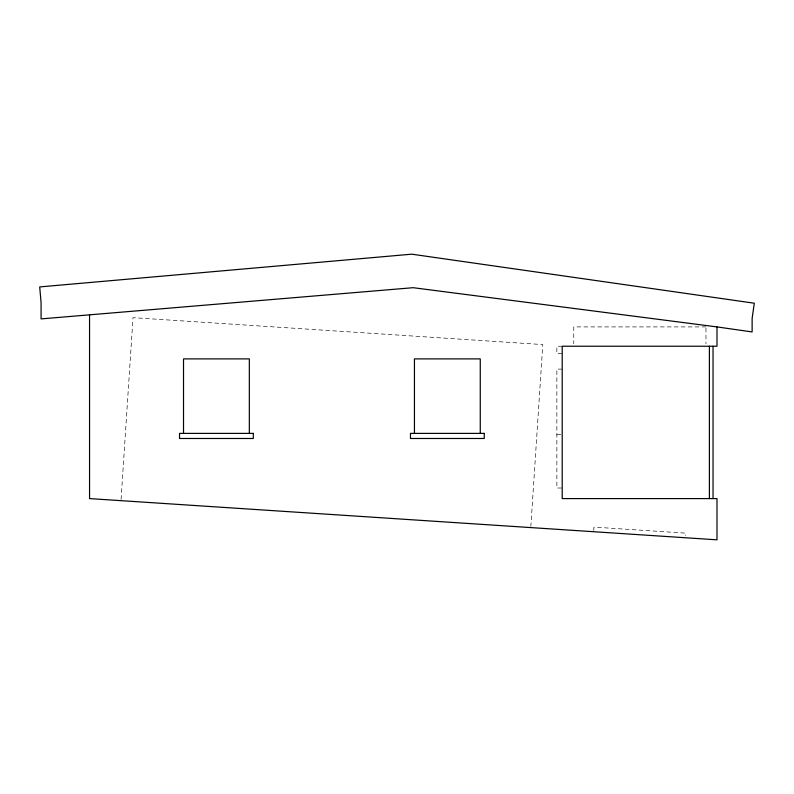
<?xml version="1.0" encoding="UTF-8"?>
<svg xmlns="http://www.w3.org/2000/svg" width="794" height="794" viewBox="0 0 794 794"><rect width="100%" height="100%" fill="white"/><g stroke="black" fill="none" stroke-linecap="round" stroke-linejoin="round"><path stroke-width="0.6" stroke-dasharray="3.97 2.98" d="M121.075 499.426L133.015 317.66L542.788 344.576L530.849 526.343M593.733 530.561L593.962 527.107L685.857 533.151L685.698 535.454M705.975 326.91L573.764 326.91L573.764 343.822M562.212 346.234L556.862 346.234L556.862 353.608L562.212 353.608M562.212 369.111L556.862 369.111L556.862 488.012L562.212 488.012M556.862 434.646L562.212 434.646M705.975 328.121L705.975 343.822"/><path stroke-width="1.19" d="M716.992 326.91L413.148 287.696L41.08 318.9L41.08 302.623L39.7 286.922L411.768 254.179L754.3 303.219L752.126 318.404L752.126 331.942L716.992 326.91L716.992 346.234L562.212 346.234L562.212 498.592L716.992 498.592L716.992 539.821L89.553 498.592L89.553 314.841M713.042 346.234L713.042 498.592M709.389 346.234L709.389 498.592M480.261 433.385L480.261 358.888L414.448 358.888L414.448 433.385M249.326 433.385L249.326 358.888L183.523 358.888L183.523 433.385M253.316 433.385L179.533 433.385L179.533 438.487L253.316 438.487L253.316 433.385M484.241 433.385L410.468 433.385L410.468 438.487L484.241 438.487L484.241 433.385"/></g></svg>
